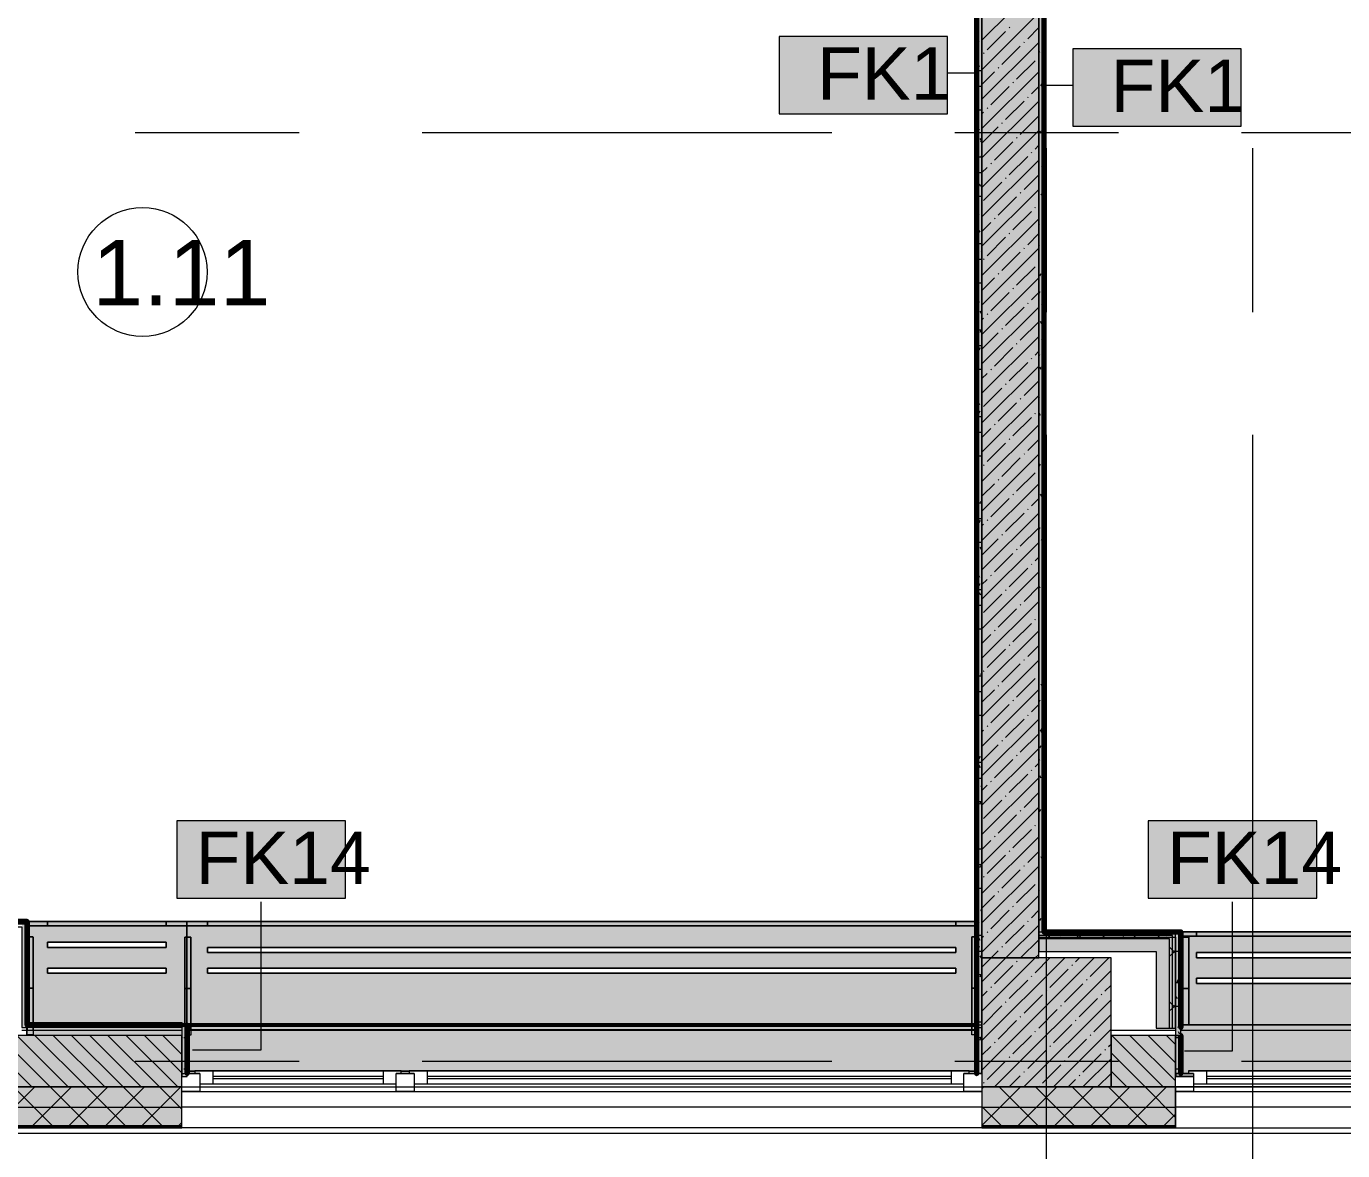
# Model space of a CAD drawing. Header units: millimetres. Extents: x -3817 to 677485, y -22715 to 103890.
# Drawn here: x 43951 to 49051, y 1564 to 5923 of the extents above; entities that cross this region are included whole.
import ezdxf

# ---------------------------------------------------------------- set-up
doc = ezdxf.new("R2010")
doc.units = ezdxf.units.MM
doc.layers.add('PDF _Геометрия', color=7, linetype='Continuous', true_color=0x1d1d1d)
doc.layers.add('PDF _Сплошная заливка', color=7, linetype='Continuous', true_color=0xffffff)
doc.layers.add('PDF _Текст', color=7, linetype='Continuous')
doc.styles.add('PDF GOST-Common', font='arial.ttf')

msp = doc.modelspace()

# ---------------------------------------------------------------- hatches: boundary and pattern name
at = {"layer": 'PDF _Сплошная заливка', "transparency": 33554559}
for points in [[(47633.3, 2041.3), (47653.3, 2041.3), (47653.3, 9571.4), (47633.3, 9571.4), (47633.3, 2052.4)], [(47873.3, 2391.3), (47893.3, 2391.3), (47893.3, 9311.3), (47873.3, 9311.3), (47873.3, 2398.9)], [(43933.3, 2041.3), (43953.3, 2041.3), (43953.3, 2451.4), (43933.3, 2451.4), (43933.3, 2146.7)], [(48403.3, 2398.9), (48403.3, 2411.3), (47873.3, 2411.3), (47873.3, 2398.9), (48390.8, 2398.9)], [(47873.3, 2386.3), (48390.8, 2386.3), (48390.8, 2398.9), (47873.3, 2398.9), (47873.3, 2391.3)], [(48390.8, 2038.8), (48403.3, 2038.8), (48403.3, 2398.9), (48390.8, 2398.9), (48390.8, 2146.7)], [(48378.3, 2038.8), (48390.8, 2038.8), (48390.8, 2386.3), (48378.3, 2386.3), (48378.3, 2146.7)], [(48403.3, 2011.3), (48423.3, 2011.3), (48423.3, 2391.3), (48403.3, 2391.3), (48403.3, 2146.7)], [(47653.3, 1811.3), (48153.3, 1811.3), (48153.3, 2311.3), (47653.3, 2311.3), (47653.3, 2146.7)]]:
    msp.add_hatch(color=256, dxfattribs=at).paths.add_polyline_path(points)
at = {"layer": 'PDF _Сплошная заливка', "true_color": 0xeae6de, "transparency": 33554559}
h = msp.add_hatch(color=254, dxfattribs=at)
h.paths.add_polyline_path([(43954.3, 2052.4), (44572.3, 2052.4), (44572.3, 2452.3), (43954.3, 2451.4), (43954.3, 2058)], flags=0)
h.paths.add_polyline_path([(44032, 2252.3), (44032, 2272.3), (44492.3, 2272.3), (44492.3, 2252.3), (44455.9, 2252.3)], flags=0)
h.paths.add_polyline_path([(44455.9, 2352.3), (44032, 2352.3), (44032, 2372.3), (44492.3, 2372.3), (44492.3, 2352.3)], flags=0)
h = msp.add_hatch(color=254, dxfattribs=at)
h.paths.add_polyline_path([(44574.3, 2032.4), (47632.3, 2032.4), (47632.3, 2452.3), (44572.3, 2452.3), (44574.3, 2037.8)], flags=0)
h.paths.add_polyline_path([(44652.3, 2252.3), (44652.3, 2272.3), (47552.3, 2272.3), (47552.3, 2252.3), (47424.6, 2252.3)], flags=0)
h.paths.add_polyline_path([(44652.3, 2332.3), (44652.3, 2352.3), (47552.3, 2352.3), (47552.3, 2332.3), (47424.6, 2332.3)], flags=0)
h = msp.add_hatch(color=254, dxfattribs=at)
h.paths.add_polyline_path([(48424.3, 2052.4), (49284.3, 2052.4), (49284.3, 2412.3), (48424.3, 2411.3), (48424.3, 2092.8)], flags=0)
h.paths.add_polyline_path([(48484, 2212.3), (48484, 2232.3), (49204.5, 2232.3), (49204.5, 2212.3), (48909, 2212.3)], flags=0)
h.paths.add_polyline_path([(48484, 2312.3), (48484, 2332.3), (49204.5, 2332.3), (49204.5, 2312.3), (48909, 2312.3)], flags=0)
at = {"layer": 'PDF _Сплошная заливка', "true_color": 0xe7e7e7, "transparency": 33554559}
for points in [[(48378.3, 2336.4), (48378.3, 2386.3), (47873.3, 2386.3), (47873.3, 2336.4), (48328.3, 2336.4)], [(48328.3, 2038.8), (48378.3, 2038.8), (48378.3, 2336.4), (48328.3, 2336.4), (48328.3, 2146.7)]]:
    msp.add_hatch(color=254, dxfattribs=at).paths.add_polyline_path(points)
at = {"layer": 'PDF _Сплошная заливка', "true_color": 0xeae6de, "transparency": 33554559}
for points in [[(43952.3, 2011.3), (44553.3, 2011.3), (44553.3, 2051.3), (43953.3, 2051.3), (43952.3, 2041.3)], [(48424.3, 1852.3), (48473.3, 1852.3), (48473.3, 1863.3), (48453.3, 1863.3), (48453.3, 1873.4), (49253.3, 1873.4), (49253.3, 1863.3), (49233.3, 1863.3), (49233.3, 1852.3), (49284.3, 1852.3), (49282.3, 2052.4), (48424.3, 2052.4), (48423.3, 1863.3), (48404.3, 1863.3), (48404.3, 1852.3), (48423.3, 1852.3)], [(44574.3, 1872.3), (47632.3, 1873.4), (47632.3, 2032.4), (44574.3, 2032.4), (44574.3, 1873.4)]]:
    msp.add_hatch(color=254, dxfattribs=at).paths.add_polyline_path(points)
at = {"layer": 'PDF _Сплошная заливка', "transparency": 33554559}
h = msp.add_hatch(color=256, dxfattribs=at)
h.paths.add_polyline_path([(42980.8, 1811.3), (43033.3, 1811.3), (43033.3, 2011.3), (42980.8, 2011.3)], flags=0)
h.paths.add_polyline_path([(40183.3, 1811.3), (40880.8, 1811.3), (40880.8, 2011.3), (40183.3, 2011.3)], flags=0)
h.paths.add_polyline_path([(44455.9, 1811.3), (44553.3, 1811.3), (44553.3, 2011.3), (43773.3, 2011.3), (43773.3, 1811.3)], flags=0)
h = msp.add_hatch(color=256, dxfattribs=at)
h.paths.add_polyline_path([(65653.3, 1811.3), (65653.3, 2011.3), (65403.3, 2011.3), (65403.3, 1811.3)], flags=0)
h.paths.add_polyline_path([(53553.3, 1811.3), (53553.3, 2011.3), (52653.3, 2011.3), (52653.3, 1811.3), (53362, 1811.3)], flags=0)
h.paths.add_polyline_path([(57153.3, 1811.3), (57403.3, 1811.3), (57403.3, 2011.3), (57153.3, 2011.3), (57153.3, 1878)], flags=0)
h.paths.add_polyline_path([(64494.8, 1811.3), (64503.3, 1811.3), (64503.3, 2011.3), (63953.3, 2011.3), (63953.3, 1811.3)], flags=0)
h.paths.add_polyline_path([(59503.3, 1811.3), (60253.3, 1811.3), (60253.3, 2011.3), (59503.3, 2011.3)], flags=0)
h.paths.add_polyline_path([(61653.3, 1811.3), (61853.3, 1811.3), (61853.3, 2011.3), (61653.3, 2011.3), (61653.3, 1868.5)], flags=0)
h.paths.add_polyline_path([(50014.8, 1811.3), (50014.8, 2011.3), (49303.3, 2011.3), (49303.3, 1811.3)], flags=0)
h.paths.add_polyline_path([(52153.3, 1811.3), (52153.3, 2011.3), (52139.8, 2011.3), (52139.8, 1811.3)], flags=0)
h.paths.add_polyline_path([(48403.3, 1811.3), (48403.3, 2011.3), (48153.3, 2011.3), (48153.3, 1811.3), (48166.8, 1811.3)], flags=0)
h = msp.add_hatch(color=256, dxfattribs=at)
h.paths.add_polyline_path([(74223.3, 1661.3), (75943.3, 1661.3), (75943.3, 1811.3), (74223.3, 1811.3)], flags=0)
h.paths.add_polyline_path([(71803.3, 1661.3), (72523.3, 1661.3), (72523.3, 1811.3), (71803.3, 1811.3)], flags=0)
h.paths.add_polyline_path([(70903.3, 1661.3), (70903.3, 1811.3), (67303.3, 1811.3), (67303.3, 1661.3), (69690.1, 1661.3)], flags=0)
h.paths.add_polyline_path([(61853.3, 1661.3), (61853.3, 1811.3), (61153.3, 1811.3), (61153.3, 1661.3), (61526.1, 1661.3)], flags=0)
h.paths.add_polyline_path([(57403.3, 1661.3), (57403.3, 1811.3), (56653.3, 1811.3), (56653.3, 1661.3), (57153.3, 1661.3)], flags=0)
h.paths.add_polyline_path([(63953.3, 1661.3), (64503.3, 1661.3), (64503.3, 1811.3), (63953.3, 1811.3)], flags=0)
h.paths.add_polyline_path([(60041.7, 1661.3), (60253.3, 1661.3), (60253.3, 1811.3), (59503.3, 1811.3), (59503.3, 1661.3)], flags=0)
h.paths.add_polyline_path([(65653.3, 1661.3), (66403.3, 1661.3), (66403.3, 1811.3), (65403.3, 1811.3), (65403.3, 1661.3)], flags=0)
h.paths.add_polyline_path([(48153.3, 1661.3), (48403.3, 1661.3), (48403.3, 1811.3), (47653.3, 1811.3), (47653.3, 1661.3)], flags=0)
h.paths.add_polyline_path([(49303.3, 1661.3), (50014.8, 1661.3), (50014.8, 1811.3), (49303.3, 1811.3)], flags=0)
h.paths.add_polyline_path([(52619.9, 1661.3), (53553.3, 1661.3), (53553.3, 1811.3), (52114.8, 1811.3), (52114.8, 1661.3)], flags=0)
h.paths.add_polyline_path([(44455.9, 1661.3), (44553.3, 1661.3), (44553.3, 1811.3), (42980.8, 1811.3), (42980.8, 1661.3), (43773.3, 1661.3)], flags=0)
h.paths.add_polyline_path([(40183.3, 1661.3), (40880.8, 1661.3), (40880.8, 1811.3), (40183.3, 1811.3)], flags=0)
h.paths.add_polyline_path([(39283.3, 1661.3), (39283.3, 1811.3), (38985.9, 1811.3), (38985.9, 1661.3)], flags=0)

# ---------------------------------------------------------------- linework, layer by layer
at = {"layer": 'PDF _Геометрия', "color": 9, "lineweight": 9, "true_color": 0xc0c0c0}
for points in [[(47633.3, 2052.4), (47633.3, 2041.3), (47653.3, 2041.3), (47653.3, 9571.4), (47653.3, 9591.3), (46353.3, 9591.3), (46353.3, 9571.4), (46353.3, 9591.3), (45153.3, 9591.3), (45153.3, 9571.4), (45153.3, 9591.3), (44453.3, 9591.3), (44433.3, 9591.3), (44433.3, 8981.3), (44433.3, 9061.4), (44433.3, 9591.3), (47653.3, 9591.3), (47653.3, 9811.3), (43773.3, 9811.3)], [(47873.3, 9311.3), (47873.3, 2411.3), (47873.3, 2391.3), (47893.3, 2391.3), (48403.3, 2391.3), (48403.3, 2011.3), (48423.3, 2011.3), (48423.3, 2391.3), (48423.3, 2411.3), (47894.3, 2411.3)], [(42960.8, 2051.3), (42960.8, 2031.3), (42980.8, 2031.3), (42980.8, 2051.3), (42980.8, 2431.4), (43933.3, 2431.4), (43933.3, 2041.3), (43953.3, 2041.3), (43953.3, 2451.4), (43933.3, 2451.4), (42960.8, 2451.4), (42960.8, 2431.4), (42960.8, 2051.3)], [(47873.3, 2391.3), (47873.3, 2336.4), (48328.3, 2336.4), (48328.3, 2038.8), (48403.3, 2038.8), (48403.3, 2336.4), (48403.3, 2398.9), (48403.3, 2411.3), (47873.3, 2411.3)], [(39283.3, 2011.3), (39283.3, 1811.3), (39283.3, 1653.3), (40183.3, 1653.3), (40183.3, 1811.3), (40183.3, 1653.3), (40880.8, 1653.3), (40880.8, 1811.3), (42980.8, 1811.3), (42980.8, 1653.3), (44553.3, 1653.3), (44553.3, 1811.3), (47653.3, 1811.3)], [(44553.3, 1811.3), (44553.3, 2011.3), (43773.3, 2011.3)], [(43933.3, 2031.3), (43952.3, 2031.3)], [(47653.3, 2011.3), (47653.3, 1811.3), (47653.3, 1653.3), (44553.3, 1653.3), (44553.3, 1811.3), (47653.3, 1811.3), (47653.3, 1653.3), (48403.3, 1653.3), (48403.3, 1811.3), (49303.3, 1811.3), (49303.3, 1653.3), (50014.8, 1653.3), (50014.8, 1811.3), (50014.8, 1661.3)], [(49303.3, 1811.3), (48403.3, 1811.3), (48403.3, 2011.3), (48153.3, 2011.3), (48153.3, 1811.3), (47683.3, 1811.3)], [(48153.3, 2031.3), (48403.3, 2031.3)], [(48403.3, 1811.3), (48403.3, 1653.3), (49303.3, 1653.3), (49303.3, 1811.3), (49303.3, 2011.3), (50014.8, 2011.3), (50014.8, 1811.3)], [(66403.3, 1863.3), (66403.3, 1811.3), (66403.3, 1653.3), (67303.3, 1653.3), (67303.3, 1811.3), (67303.3, 1653.3), (70903.3, 1653.3), (70903.3, 1811.3), (70903.3, 1653.3), (71803.3, 1653.3), (71803.3, 1811.3), (71803.3, 1653.3), (72523.3, 1653.3), (72523.3, 1811.3), (72523.3, 1631.4), (38518.4, 1631.4)]]:
    msp.add_lwpolyline(points, dxfattribs=at)
at = {"layer": 'PDF _Геометрия', "color": 231, "lineweight": 70, "true_color": 0xff80c0}
for points in [[(47894.3, 2411.3), (47894.3, 2412.4), (48424.3, 2412.4), (48424.3, 2411.3), (48424.3, 2041.3), (48423.3, 2041.3), (48423.3, 2411.3), (47894.3, 2411.3), (47894.3, 9290.3), (48173.3, 9290.3), (48174.3, 9290.3), (48174.3, 9590.3)], [(47632.3, 9570.4), (47632.3, 2052.4), (47633.3, 2052.4)]]:
    msp.add_lwpolyline(points, dxfattribs=at)
at = {"layer": 'PDF _Геометрия', "color": 231, "lineweight": 9, "true_color": 0xff80c0}
for points in [[(47633.3, 2052.4), (47633.3, 9558.3), (47633.3, 9571.4), (47632.3, 9571.4)], [(47893.3, 9291.4), (47893.3, 9290.3), (47893.3, 2411.3), (47894.3, 2411.3)]]:
    msp.add_lwpolyline(points, dxfattribs=at)
at = {"layer": 'PDF _Геометрия', "color": 7, "lineweight": 9}
for points in [[(47633.3, 9571.4), (47633.3, 9558.3), (47633.3, 2052.4)], [(47893.3, 2411.3), (47893.3, 9290.3)], [(47632.8, 5741.4), (47520.3, 5741.4)], [(47893.8, 5693.9), (48004.7, 5693.9)], [(44594, 1955), (44860.1, 1955), (44860.1, 2529.1)], [(48437.8, 1951.2), (48624.1, 1951.2), (48624.1, 2529.1)], [(48390.8, 2038.8), (48390.8, 2336.4), (48390.8, 2386.3), (48390.8, 2398.9), (47873.3, 2398.9), (47873.3, 2411.3), (47873.3, 2398.9), (47873.3, 2391.3), (47873.3, 2398.9)], [(47873.3, 2386.3), (48378.3, 2386.3), (48378.3, 2336.4), (48378.3, 2038.8)], [(42980.8, 1732.3), (44553.3, 1732.3)], [(47653.3, 1732.3), (48403.3, 1732.3)], [(42980.8, 1661.3), (44553.3, 1661.3)], [(42980.8, 1658.4), (44553.3, 1658.4)], [(47653.3, 1661.3), (48403.3, 1661.3)], [(47653.3, 1658.4), (48403.3, 1658.4)]]:
    msp.add_lwpolyline(points, dxfattribs=at)
at = {"layer": 'PDF _Геометрия', "color": 9, "lineweight": 9, "true_color": 0xc0c0c0}
for points in [[(47653.3, 9311.3), (47653.3, 2311.3), (47873.3, 2311.3), (47873.3, 9311.3)], [(44553.3, 2051.3), (44553.3, 1851.3), (44573.3, 1851.3), (44573.3, 2051.3)], [(47633.3, 2051.3), (47633.3, 1863.3), (47653.3, 1863.3), (47653.3, 2051.3)], [(48403.3, 2011.3), (48403.3, 1863.3), (48423.3, 1863.3), (48423.3, 2011.3)]]:
    msp.add_lwpolyline(points, close=True, dxfattribs=at)
at = {"layer": 'PDF _Геометрия', "lineweight": 9}
for points in [[(47653.3, 5868.6), (47873.3, 6088.6)], [(47653.3, 5754.5), (47873.3, 5974.5)], [(47759, 5917.3), (47761.4, 5919.7)], [(47830.3, 5874.6), (47873.3, 5917.5)], [(47673.5, 5831.8), (47744.8, 5903.1)], [(47653.3, 5640.5), (47873.3, 5860.5)], [(47659.2, 5817.5), (47661.6, 5819.9)], [(47730.5, 5774.8), (47801.8, 5846)], [(47816.1, 5860.3), (47818.4, 5862.7)], [(47787.5, 5717.7), (47858.8, 5789)], [(47873.1, 5803.3), (47873.3, 5803.5)], [(47653.3, 5526.4), (47873.3, 5746.4)], [(47653.3, 5697.5), (47702, 5746.3)], [(47716.3, 5760.5), (47718.6, 5762.9)], [(47687.8, 5618), (47759, 5689.2)], [(47773.3, 5703.5), (47775.7, 5705.9)], [(47844.6, 5660.7), (47873.3, 5689.4)], [(47653.3, 5412.4), (47873.3, 5632.4)], [(47744.8, 5560.9), (47816.1, 5632.2)], [(47830.3, 5646.5), (47832.7, 5648.8)], [(47653.3, 5583.5), (47659.2, 5589.4)], [(47673.5, 5603.7), (47675.9, 5606.1)], [(47801.8, 5503.9), (47873.1, 5575.2)], [(47653.3, 5469.4), (47716.3, 5532.4)], [(47653.3, 5298.3), (47873.3, 5518.3)], [(47730.5, 5546.7), (47732.9, 5549)], [(47702, 5404.1), (47773.3, 5475.4)], [(47787.5, 5489.6), (47789.9, 5492)], [(47858.8, 5446.9), (47873.3, 5461.3)], [(47759, 5347.1), (47830.3, 5418.4)], [(47844.6, 5432.6), (47846.9, 5435)], [(47653.3, 5184.3), (47873.3, 5404.3)], [(47653.3, 5355.4), (47673.5, 5375.6)], [(47687.8, 5389.9), (47690.1, 5392.2)], [(47659.2, 5247.3), (47730.5, 5318.6)], [(47744.8, 5332.8), (47747.1, 5335.2)], [(47816.1, 5290.1), (47873.3, 5347.3)], [(47653.3, 5070.2), (47873.3, 5290.2)], [(47716.3, 5190.3), (47787.5, 5261.5)], [(47801.8, 5275.8), (47804.2, 5278.2)], [(47773.3, 5133.2), (47844.6, 5204.5)], [(47858.8, 5218.8), (47861.2, 5221.1)], [(47873.1, 5233), (47873.3, 5233.2)], [(47653.3, 4956.2), (47873.3, 5176.2)], [(47653.3, 5127.3), (47687.8, 5161.8)], [(47702, 5176), (47704.4, 5178.4)], [(47673.5, 5033.4), (47744.8, 5104.7)], [(47759, 5119), (47761.4, 5121.4)], [(47830.3, 5076.2), (47873.3, 5119.2)], [(47653.3, 4842.1), (47873.3, 5062.1)], [(47816.1, 5062), (47818.4, 5064.3)], [(47659.2, 5019.2), (47661.6, 5021.6)], [(47730.5, 4976.4), (47801.8, 5047.7)], [(47873.1, 5004.9), (47873.3, 5005.1)], [(47653.3, 4728.1), (47873.3, 4948.1)], [(47653.3, 4899.2), (47702, 4947.9)], [(47716.3, 4962.2), (47718.6, 4964.5)], [(47787.5, 4919.4), (47858.8, 4990.7)], [(47773.3, 4905.1), (47775.7, 4907.5)], [(47687.8, 4819.6), (47759, 4890.9)], [(47830.3, 4848.1), (47832.7, 4850.5)], [(47844.6, 4862.4), (47873.3, 4891.1)], [(47653.3, 4614), (47873.3, 4834)], [(47673.5, 4805.3), (47675.9, 4807.7)], [(47744.8, 4762.6), (47816.1, 4833.9)], [(47653.3, 4785.1), (47659.2, 4791.1)], [(47730.5, 4748.3), (47732.9, 4750.7)], [(47801.8, 4705.6), (47873.1, 4776.8)], [(47653.3, 4671.1), (47716.3, 4734.1)], [(47653.3, 4500), (47873.3, 4720)], [(47787.5, 4691.3), (47789.9, 4693.7)], [(47702, 4605.8), (47773.3, 4677)], [(47858.8, 4648.5), (47873.3, 4663)], [(47653.3, 4385.9), (47873.3, 4605.9)], [(47687.8, 4591.5), (47690.1, 4593.9)], [(47759, 4548.7), (47830.3, 4620)], [(47844.6, 4634.3), (47846.9, 4636.6)], [(47653.3, 4557), (47673.5, 4577.3)], [(47816.1, 4491.7), (47873.3, 4548.9)], [(47653.3, 4271.9), (47873.3, 4491.9)], [(47659.2, 4448.9), (47730.5, 4520.2)], [(47744.8, 4534.5), (47747.1, 4536.9)], [(47716.3, 4391.9), (47787.5, 4463.2)], [(47801.8, 4477.5), (47804.2, 4479.8)], [(47773.3, 4334.9), (47844.6, 4406.2)], [(47858.8, 4420.4), (47861.2, 4422.8)], [(47873.1, 4434.7), (47873.3, 4434.9)], [(47653.3, 4157.8), (47873.3, 4377.8)], [(47653.3, 4328.9), (47687.8, 4363.4)], [(47702, 4377.7), (47704.4, 4380)], [(47673.5, 4235.1), (47744.8, 4306.4)], [(47759, 4320.6), (47761.4, 4323)], [(47830.3, 4277.9), (47873.3, 4320.8)], [(47653.3, 4043.8), (47873.3, 4263.8)], [(47730.5, 4178.1), (47801.8, 4249.4)], [(47816.1, 4263.6), (47818.4, 4266)], [(47659.2, 4220.8), (47661.6, 4223.2)], [(47787.5, 4121.1), (47858.8, 4192.3)], [(47873.1, 4206.6), (47873.3, 4206.8)], [(47653.3, 3929.7), (47873.3, 4149.7)], [(47653.3, 4100.8), (47702, 4149.6)], [(47716.3, 4163.8), (47718.6, 4166.2)], [(47687.8, 4021.3), (47759, 4092.5)], [(47773.3, 4106.8), (47775.7, 4109.2)], [(47844.6, 4064), (47873.3, 4092.7)], [(47653.3, 3815.7), (47873.3, 4035.7)], [(47744.8, 3964.2), (47816.1, 4035.5)], [(47830.3, 4049.8), (47832.7, 4052.1)], [(47653.3, 3986.8), (47659.2, 3992.7)], [(47673.5, 4007), (47675.9, 4009.4)], [(47801.8, 3907.2), (47873.1, 3978.5)], [(47653.3, 3872.7), (47716.3, 3935.7)], [(47730.5, 3950), (47732.9, 3952.4)], [(47653.3, 3701.6), (47873.3, 3921.6)], [(47702, 3807.4), (47773.3, 3878.7)], [(47787.5, 3893), (47789.9, 3895.3)], [(47844.6, 3835.9), (47846.9, 3838.3)], [(47858.8, 3850.2), (47873.3, 3864.6)], [(47653.3, 3587.6), (47873.3, 3807.6)], [(47653.3, 3758.7), (47673.5, 3778.9)], [(47687.8, 3793.2), (47690.1, 3795.5)], [(47759, 3750.4), (47830.3, 3821.7)], [(47744.8, 3736.1), (47747.1, 3738.5)], [(47816.1, 3693.4), (47873.3, 3750.6)], [(47653.3, 3473.6), (47873.3, 3693.6)], [(47659.2, 3650.6), (47730.5, 3721.9)], [(47801.8, 3679.1), (47804.2, 3681.5)], [(47716.3, 3593.6), (47787.5, 3664.9)], [(47858.8, 3622.1), (47861.2, 3624.5)], [(47873.1, 3636.3), (47873.3, 3636.5)], [(47653.3, 3359.5), (47873.3, 3579.5)], [(47702, 3579.3), (47704.4, 3581.7)], [(47773.3, 3536.6), (47844.6, 3607.8)], [(47653.3, 3530.6), (47687.8, 3565.1)], [(47759, 3522.3), (47761.4, 3524.7)], [(47830.3, 3479.5), (47873.3, 3522.5)], [(47673.5, 3436.8), (47744.8, 3508)], [(47653.3, 3245.5), (47873.3, 3465.5)], [(47659.2, 3422.5), (47661.6, 3424.9)], [(47730.5, 3379.7), (47801.8, 3451)], [(47816.1, 3465.3), (47818.4, 3467.6)], [(47716.3, 3365.5), (47718.6, 3367.8)], [(47787.5, 3322.7), (47858.8, 3394)], [(47873.1, 3408.2), (47873.3, 3408.4)], [(47653.3, 3131.4), (47873.3, 3351.4)], [(47653.3, 3302.5), (47702, 3351.2)], [(47687.8, 3222.9), (47759, 3294.2)], [(47773.3, 3308.5), (47775.7, 3310.8)], [(47844.6, 3265.7), (47873.3, 3294.4)], [(47653.3, 3017.4), (47873.3, 3237.4)], [(47744.8, 3165.9), (47816.1, 3237.2)], [(47830.3, 3251.4), (47832.7, 3253.8)], [(47653.3, 3188.4), (47659.2, 3194.4)], [(47673.5, 3208.7), (47675.9, 3211)], [(47801.8, 3108.9), (47873.1, 3180.1)], [(47653.3, 3074.4), (47716.3, 3137.4)], [(47653.3, 2903.3), (47873.3, 3123.3)], [(47730.5, 3151.6), (47732.9, 3154)], [(47702, 3009.1), (47773.3, 3080.4)], [(47787.5, 3094.6), (47789.9, 3097)], [(47858.8, 3051.8), (47873.3, 3066.3)], [(47653.3, 2789.3), (47873.3, 3009.3)], [(47759, 2952), (47830.3, 3023.3)], [(47844.6, 3037.6), (47846.9, 3040)], [(47653.3, 2960.3), (47673.5, 2980.6)], [(47687.8, 2994.8), (47690.1, 2997.2)], [(47659.2, 2852.3), (47730.5, 2923.5)], [(47744.8, 2937.8), (47747.1, 2940.2)], [(47816.1, 2895), (47873.3, 2952.2)], [(47653.3, 2675.2), (47873.3, 2895.2)], [(47716.3, 2795.2), (47787.5, 2866.5)], [(47801.8, 2880.8), (47804.2, 2883.1)], [(47773.3, 2738.2), (47844.6, 2809.5)], [(47858.8, 2823.7), (47861.2, 2826.1)], [(47873.1, 2838), (47873.3, 2838.2)], [(47653.3, 2561.2), (47873.3, 2781.2)], [(47653.3, 2732.2), (47687.8, 2766.7)], [(47702, 2781), (47704.4, 2783.3)], [(47673.5, 2638.4), (47744.8, 2709.7)], [(47759, 2724), (47761.4, 2726.3)], [(47830.3, 2681.2), (47873.3, 2724.1)], [(47653.3, 2447.1), (47873.3, 2667.1)], [(47730.5, 2581.4), (47801.8, 2652.7)], [(47816.1, 2666.9), (47818.4, 2669.3)], [(47659.2, 2624.2), (47661.6, 2626.5)], [(47873.1, 2609.9), (47873.3, 2610.1)], [(47653.3, 2333.1), (47873.3, 2553.1)], [(47653.3, 2504.1), (47702, 2552.9)], [(47716.3, 2567.1), (47718.6, 2569.5)], [(47787.5, 2524.4), (47858.8, 2595.6)], [(47773.3, 2510.1), (47775.7, 2512.5)], [(47687.8, 2424.6), (47759, 2495.9)], [(47830.3, 2453.1), (47832.7, 2455.5)], [(47844.6, 2467.3), (47873.3, 2496)], [(47653.3, 2219), (47745.6, 2311.3), (47873.3, 2439)], [(47673.5, 2410.3), (47675.9, 2412.7)], [(47744.8, 2367.5), (47816.1, 2438.8)], [(47922.2, 2386.3), (47909.7, 2398.9), (47897.2, 2411.3)], [(48023.7, 2386.3), (48036.2, 2398.9), (48048.7, 2411.3)], [(48134.4, 2386.3), (48121.9, 2398.9), (48109.4, 2411.3)], [(48235.8, 2386.3), (48248.3, 2398.9), (48260.8, 2411.3)], [(48346.5, 2386.3), (48334, 2398.9), (48321.5, 2411.3)], [(47653.3, 2390.1), (47659.2, 2396.1)], [(47730.5, 2353.3), (47732.9, 2355.7)], [(47801.8, 2310.5), (47802.6, 2311.3), (47873.1, 2381.8)], [(48403.3, 2329.6), (48390.8, 2342.1), (48378.3, 2354.6)], [(47653.3, 2276), (47688.6, 2311.3), (47716.3, 2339)], [(47653.3, 2105), (47859.7, 2311.3), (47873.3, 2325)], [(47653.3, 1990.9), (47973.7, 2311.3)], [(47653.3, 1876.9), (48087.8, 2311.3)], [(47787.5, 2296.3), (47789.9, 2298.6)], [(47858.8, 2253.5), (47916.7, 2311.3)], [(48015.6, 2296.3), (48030.7, 2311.3)], [(48072.7, 2239.2), (48143.9, 2310.5)], [(48378.3, 2316.6), (48390.8, 2329.1), (48403.3, 2341.6)], [(47701.8, 1811.3), (48153.3, 2262.8)], [(47702, 2210.7), (47773.3, 2282)], [(47915.9, 2196.5), (47987.1, 2267.8)], [(48001.4, 2282), (48003.8, 2284.4)], [(47687.8, 2196.5), (47690.1, 2198.8)], [(47759, 2153.7), (47830.3, 2225)], [(47844.6, 2239.2), (47846.9, 2241.6)], [(47972.9, 2139.4), (48044.2, 2210.7)], [(48058.4, 2225), (48060.8, 2227.4)], [(48129.7, 2182.2), (48153.3, 2205.8)], [(47653.3, 2162), (47673.5, 2182.2)], [(47815.9, 1811.3), (48153.3, 2148.8)], [(47816.1, 2096.7), (47887.3, 2168)], [(47901.6, 2182.2), (47904, 2184.6)], [(48029.9, 2082.4), (48101.2, 2153.7)], [(48115.4, 2168), (48117.8, 2170.3)], [(48403.3, 2117.5), (48390.8, 2130), (48378.3, 2142.5)], [(47659.2, 2053.9), (47730.5, 2125.2)], [(47744.8, 2139.4), (47747.1, 2141.8)], [(47873.1, 2039.7), (47944.4, 2110.9)], [(47958.6, 2125.2), (47961, 2127.6)], [(48086.9, 2025.4), (48153.3, 2091.7)], [(48378.3, 2104.5), (48390.8, 2117), (48403.3, 2129.5)], [(47716.3, 1996.9), (47787.5, 2068.2)], [(47801.8, 2082.4), (47804.2, 2084.8)], [(47930.1, 1982.6), (48001.4, 2053.9)], [(48015.6, 2068.2), (48018, 2070.5)], [(43971.8, 1811.3), (43773.3, 2009.8)], [(44192.5, 1661.3), (44042.5, 1811.3), (43842.5, 2011.3)], [(44113.2, 1811.3), (43913.2, 2011.3)], [(44333.9, 1661.3), (44183.9, 1811.3), (43983.9, 2011.3)], [(44254.6, 1811.3), (44054.6, 2011.3)], [(44475.3, 1661.3), (44325.3, 1811.3), (44125.3, 2011.3)], [(44396, 1811.3), (44196, 2011.3)], [(44553.3, 1724.8), (44466.7, 1811.3), (44266.7, 2011.3)], [(44537.4, 1811.3), (44337.4, 2011.3)], [(44553.3, 1866.2), (44408.1, 2011.3)], [(44553.3, 1936.9), (44478.9, 2011.3)], [(44553.3, 2007.7), (44549.6, 2011.3)], [(47773.3, 1939.9), (47844.6, 2011.1)], [(47858.8, 2025.4), (47861.2, 2027.8)], [(47929.9, 1811.3), (48153.3, 2034.7)], [(47987.1, 1925.6), (48058.4, 1996.9)], [(48072.7, 2011.1), (48075, 2013.5)], [(48355.8, 1811.3), (48155.8, 2011.3)], [(48403.3, 1834.6), (48226.5, 2011.3)], [(48403.3, 1905.3), (48297.2, 2011.3)], [(48403.3, 1976), (48367.9, 2011.3)], [(44051, 1661.3), (43901, 1811.3), (43773.3, 1939.1)], [(47653.3, 1933.9), (47687.8, 1968.4)], [(47702, 1982.6), (47704.4, 1985)], [(47830.3, 1882.8), (47901.6, 1954.1)], [(47915.9, 1968.4), (47918.2, 1970.7)], [(48044.2, 1868.6), (48115.4, 1939.9)], [(48129.7, 1954.1), (48132.1, 1956.5)], [(48143.9, 1968.4), (48153.3, 1977.7)], [(48403.3, 1693.2), (48285.1, 1811.3), (48153.3, 1943.2)], [(47673.5, 1840.1), (47744.8, 1911.3)], [(47759, 1925.6), (47761.4, 1928)], [(47887.3, 1825.8), (47958.6, 1897.1)], [(47972.9, 1911.3), (47975.2, 1913.7)], [(48043.9, 1811.3), (48153.3, 1920.7)], [(47758.8, 1811.3), (47801.8, 1854.3)], [(47816.1, 1868.6), (47818.4, 1871)], [(47986.9, 1811.3), (48015.6, 1840.1)], [(48029.9, 1854.3), (48032.3, 1856.7)], [(48101.2, 1811.6), (48153.3, 1863.6)], [(48214.4, 1811.3), (48153.3, 1872.5)], [(43833.9, 1661.3), (43983.9, 1811.3)], [(43975.3, 1661.3), (44125.3, 1811.3)], [(44116.7, 1661.3), (44266.7, 1811.3)], [(44258.1, 1661.3), (44408.1, 1811.3)], [(44399.6, 1661.3), (44549.6, 1811.3)], [(47653.3, 1803.8), (47660.8, 1811.3)], [(47653.3, 1662.4), (47802.3, 1811.3)], [(47659.2, 1825.8), (47661.6, 1828.2)], [(47869.4, 1661.3), (47719.4, 1811.3)], [(47793.7, 1661.3), (47943.7, 1811.3)], [(48010.8, 1661.3), (47860.8, 1811.3)], [(47873.1, 1811.6), (47875.5, 1813.9)], [(47935.1, 1661.3), (48085.1, 1811.3)], [(48152.3, 1661.3), (48002.3, 1811.3)], [(48076.5, 1661.3), (48226.5, 1811.3)], [(48293.7, 1661.3), (48143.7, 1811.3)], [(48217.9, 1661.3), (48367.9, 1811.3)], [(47728, 1661.3), (47653.3, 1736.1)], [(48359.4, 1661.3), (48403.3, 1705.2)], [(44541, 1661.3), (44553.3, 1673.6)]]:
    msp.add_lwpolyline(points, dxfattribs=at)
at = {"layer": 'PDF _Геометрия', "color": 7, "lineweight": 9}
for points in [[(47520.3, 5883.3), (46867.1, 5883.3), (46867.1, 5583.3), (47520.3, 5583.3)], [(48657.8, 5835.8), (48004.7, 5835.8), (48004.7, 5535.8), (48657.8, 5535.8)], [(45186.7, 2842.9), (44533.6, 2842.9), (44533.6, 2542.9), (45186.7, 2542.9)], [(48950.6, 2842.9), (48297.5, 2842.9), (48297.5, 2542.9), (48950.6, 2542.9)], [(48153.3, 2311.3), (47653.3, 2311.3), (47653.3, 1811.3), (48153.3, 1811.3)], [(44553.3, 1811.3), (42980.8, 1811.3)], [(47683.3, 1811.3), (47653.3, 1811.3)], [(48403.3, 1811.3), (48153.3, 1811.3)]]:
    msp.add_lwpolyline(points, close=True, dxfattribs=at)
at = {"layer": 'PDF _Геометрия', "color": 253, "lineweight": 9, "true_color": 0x9b9b9b}
for points in [[(47636, 5878.8), (47633.3, 5874.1)], [(47642.6, 5861.3), (47637.6, 5870.1)], [(47893.3, 5897.7), (47891.9, 5895.4)], [(47877.2, 5820.8), (47873.3, 5827.6)], [(47643, 5769.1), (47638, 5760.4)], [(47883.5, 5812.8), (47893.3, 5812.8)], [(47639.7, 5751.8), (47649.7, 5751.8)], [(47873.5, 5741.6), (47873.3, 5741.1)], [(47883.5, 5751.8), (47893.3, 5751.8)], [(47893.3, 5732), (47891.5, 5735.1)], [(47639.7, 5690.9), (47649.7, 5690.9)], [(47884.7, 5700), (47879.7, 5691.3)], [(47883.5, 5660.4), (47893.3, 5660.4)], [(47639.7, 5599.4), (47649.7, 5599.4)], [(47891.8, 5590.3), (47886.7, 5581.6)], [(47641.9, 5523.4), (47636.9, 5514.6)], [(47882.3, 5507), (47877.3, 5515.7)], [(47887.7, 5522.3), (47882.6, 5513.6)], [(47651.8, 5479.5), (47646.8, 5488.3)], [(47653.1, 5481.7), (47648.1, 5473)], [(47883.5, 5477.5), (47893.3, 5477.5)], [(47639.7, 5416.5), (47649.7, 5416.5)], [(47653.3, 5416.1), (47650.9, 5420.2)], [(47883.5, 5416.5), (47893.3, 5416.5)], [(47639.7, 5355.6), (47649.7, 5355.6)], [(47890.5, 5371), (47885.5, 5379.7)], [(47648.9, 5301.8), (47643.8, 5310.6)], [(47883.5, 5325.1), (47893.3, 5325.1)], [(47637.7, 5260.2), (47633.3, 5267.9)], [(47639.7, 5264.2), (47649.7, 5264.2)], [(47653.3, 5299.1), (47651.1, 5295.3)], [(47886.6, 5276.5), (47881.6, 5267.8)], [(47893.3, 5227.1), (47892.7, 5226.2)], [(47641.8, 5192.2), (47636.8, 5200.9)], [(47876.4, 5151.6), (47873.3, 5157)], [(47645.9, 5124.1), (47640.8, 5132.9)], [(47883.5, 5142.2), (47893.3, 5142.2)], [(47634.7, 5082.5), (47633.3, 5085)], [(47639.7, 5081.3), (47649.7, 5081.3)], [(47653.3, 5055.3), (47650, 5049.6)], [(47874.3, 5072.4), (47873.3, 5070.6)], [(47883.5, 5081.3), (47893.3, 5081.3)], [(47639.7, 5020.3), (47649.7, 5020.3)], [(47881.4, 4962.8), (47876.4, 4954.1)], [(47883.5, 4989.8), (47893.3, 4989.8)], [(47639.7, 4928.9), (47649.7, 4928.9)], [(47642.7, 4854.2), (47637.7, 4845.5)], [(47877.3, 4894.7), (47873.3, 4887.7)], [(47888.5, 4853.1), (47883.4, 4844.4)], [(47651, 4810.4), (47646, 4819.1)], [(47883.5, 4806.9), (47893.3, 4806.9)], [(47893.3, 4817.6), (47891.8, 4820.2)], [(47639.7, 4746), (47649.7, 4746)], [(47649.8, 4744.5), (47644.8, 4735.8)], [(47885.6, 4769.8), (47880.6, 4778.5)], [(47883.5, 4746), (47893.3, 4746)], [(47889.7, 4701.8), (47884.7, 4710.5)], [(47639.7, 4685), (47649.7, 4685)], [(47645.7, 4676.5), (47640.7, 4667.8)], [(47876.2, 4649), (47873.3, 4643.9)], [(47883.5, 4654.6), (47893.3, 4654.6)], [(47893.3, 4634.7), (47888.8, 4642.5)], [(47636.9, 4591), (47633.3, 4597.3)], [(47639.7, 4593.6), (47649.7, 4593.6)], [(47653.3, 4628.6), (47651.9, 4626.1)], [(47882.6, 4592.1), (47877.6, 4600.8)], [(47887.4, 4607.4), (47882.4, 4598.6)], [(47645.1, 4455), (47640, 4463.7)], [(47875.6, 4482.5), (47873.3, 4486.4)], [(47883.5, 4471.7), (47893.3, 4471.7)], [(47644.6, 4430.8), (47639.6, 4422)], [(47639.7, 4410.7), (47649.7, 4410.7)], [(47879.6, 4414.4), (47874.6, 4423.1)], [(47883.5, 4410.7), (47893.3, 4410.7)], [(47639.7, 4349.8), (47649.7, 4349.8)], [(47653.3, 4384.7), (47650.8, 4380.4)], [(47883.5, 4319.3), (47893.3, 4319.3)], [(47639.7, 4258.3), (47649.7, 4258.3)], [(47878.1, 4225.6), (47873.3, 4217.1)], [(47883.5, 4136.4), (47893.3, 4136.4)], [(47639.5, 4117), (47634.4, 4108.3)], [(47653.3, 4075), (47649.3, 4081.9)], [(47884.8, 4100.7), (47879.8, 4109.4)], [(47635.4, 4048.9), (47633.3, 4045.3)], [(47639.7, 4075.4), (47649.7, 4075.4)], [(47883.5, 4075.4), (47893.3, 4075.4)], [(47639.7, 4014.5), (47649.7, 4014.5)], [(47646.5, 4007.3), (47641.5, 3998.6)], [(47877, 3979.8), (47873.3, 3973.3)], [(47883.5, 3984), (47893.3, 3984)], [(47888.2, 3938.2), (47883.2, 3929.5)], [(47893, 3964.6), (47888, 3973.3)], [(47639.7, 3923), (47649.7, 3923)], [(47651.3, 3895.5), (47646.3, 3904.2)], [(47640.2, 3853.8), (47635.2, 3862.5)], [(47634.3, 3803.2), (47633.3, 3801.5)], [(47644.3, 3785.8), (47639.2, 3794.5)], [(47883.5, 3801.1), (47893.3, 3801.1)], [(47893.3, 3825.1), (47890.2, 3819.8)], [(47639.7, 3740.1), (47649.7, 3740.1)], [(47645.4, 3761.6), (47640.4, 3752.9)], [(47648.3, 3717.8), (47643.3, 3726.5)], [(47878.8, 3745.3), (47873.8, 3754)], [(47883.5, 3740.1), (47893.3, 3740.1)], [(47891.2, 3760.5), (47886.1, 3751.8)], [(47637.2, 3676.1), (47633.3, 3682.9)], [(47639.7, 3679.2), (47649.7, 3679.2)], [(47653.3, 3714.2), (47651.6, 3711.2)], [(47883.5, 3648.7), (47893.3, 3648.7)], [(47639.7, 3587.7), (47649.7, 3587.7)], [(47634.2, 3498.4), (47633.3, 3500.1)], [(47890.1, 3514.7), (47885, 3506)], [(47883.5, 3465.8), (47893.3, 3465.8)], [(47636.2, 3379.8), (47633.3, 3374.7)], [(47639.7, 3404.9), (47649.7, 3404.9)], [(47653.3, 3404.5), (47648.5, 3412.7)], [(47888.1, 3363.5), (47883.1, 3372.2)], [(47883.5, 3404.9), (47893.3, 3404.9)], [(47639.7, 3343.9), (47649.7, 3343.9)], [(47877.8, 3310.6), (47873.3, 3302.7)], [(47883.5, 3313.4), (47893.3, 3313.4)], [(47892.2, 3295.4), (47887.2, 3304.1)], [(47639.7, 3252.5), (47649.7, 3252.5)], [(47893.3, 3232.6), (47891.2, 3236.1)], [(47639.4, 3184.7), (47634.4, 3193.4)], [(47884.9, 3201), (47879.9, 3192.3)], [(47885.1, 3185.8), (47880.1, 3194.5)], [(47635.1, 3134), (47633.3, 3130.9)], [(47874, 3144.1), (47873.3, 3145.3)], [(47880.8, 3132.9), (47875.8, 3124.2)], [(47883.5, 3130.5), (47893.3, 3130.5)], [(47639.7, 3069.6), (47649.7, 3069.6)], [(47646.2, 3092.4), (47641.2, 3083.7)], [(47878, 3076.1), (47873.3, 3084.4)], [(47883.5, 3069.6), (47893.3, 3069.6)], [(47892, 3091.3), (47886.9, 3082.6)], [(47647.5, 3048.6), (47642.5, 3057.3)], [(47882.1, 3008), (47877.1, 3016.8)], [(47639.7, 3008.6), (47649.7, 3008.6)], [(47653.3, 2982.7), (47648.3, 2974)], [(47883.5, 2978.2), (47893.3, 2978.2)], [(47639.7, 2917.2), (47649.7, 2917.2)], [(47649.2, 2914.7), (47644.2, 2906)], [(47879.7, 2887.2), (47874.7, 2878.5)], [(47633.4, 2829.3), (47633.3, 2829.5)], [(47890.9, 2845.6), (47885.8, 2836.9)], [(47883.5, 2795.3), (47893.3, 2795.3)], [(47639.7, 2734.3), (47649.7, 2734.3)], [(47883.5, 2734.3), (47893.3, 2734.3)], [(47639.7, 2673.4), (47649.7, 2673.4)], [(47648.1, 2669), (47643.1, 2660.3)], [(47653.3, 2672.9), (47651.8, 2675.5)], [(47887.3, 2694.3), (47882.3, 2703)], [(47883.5, 2642.9), (47893.3, 2642.9)], [(47639.7, 2581.9), (47649.7, 2581.9)], [(47874.5, 2573.4), (47873.3, 2571.2)], [(47893.3, 2562), (47890.4, 2566.9)], [(47635.9, 2464.9), (47633.3, 2460.3)], [(47642.7, 2447.5), (47637.6, 2456.2)], [(47653.3, 2490.1), (47648.8, 2497.8)], [(47881.6, 2463.8), (47876.6, 2455.1)], [(47883.5, 2460), (47893.3, 2460)], [(43951.6, 2399), (43953.3, 2399)], [(47639.7, 2399), (47649.7, 2399)], [(47883.5, 2399), (47893.3, 2399), (47893.6, 2399)], [(47918.9, 2395.8), (47913.8, 2404.5)], [(47956.9, 2411.3), (47955.8, 2409.3)], [(47974.9, 2399), (47985, 2399)], [(48027, 2391.3), (48023.5, 2397.4)], [(48157.8, 2399), (48167.9, 2399)], [(48164.9, 2405.8), (48159.9, 2397.1)], [(48203.3, 2411.3), (48201.5, 2408.2)], [(48249.3, 2399), (48259.3, 2399)], [(48273.7, 2411.3), (48269.5, 2404.2)], [(48300.7, 2405), (48297, 2411.3)], [(48310.2, 2399), (48320.3, 2399)], [(47643, 2355.2), (47637.9, 2346.5)], [(47646.7, 2379.4), (47641.7, 2388.1)], [(47956.6, 2391.3), (47955.5, 2393.3)], [(48123.3, 2394.6), (48121.4, 2391.3)], [(48203, 2391.3), (48201.2, 2394.4)], [(48369, 2393.6), (48367.7, 2391.3)], [(48379, 2391.3), (48378.9, 2391.4)], [(48423.3, 2375.6), (48420.6, 2380.3)], [(47639.7, 2338.1), (47649.7, 2338.1)], [(47650.8, 2311.4), (47645.8, 2320.1)], [(48403.3, 2338.1), (48411.7, 2338.1)], [(43951.6, 2277.1), (43953.3, 2277.1)], [(47638.9, 2287.2), (47633.8, 2278.5)], [(47639.7, 2269.7), (47634.6, 2278.5)], [(47639.7, 2246.6), (47649.7, 2246.6)], [(47650, 2245.5), (47645, 2236.8)], [(43953.3, 2193), (43952.7, 2194)], [(48403.3, 2216.1), (48411.7, 2216.1)], [(48413.6, 2227), (48408.6, 2218.3)], [(43951.6, 2185.7), (43953.3, 2185.7)], [(48411.4, 2152.2), (48406.4, 2160.9)], [(47636.7, 2092), (47633.3, 2098)], [(48403.3, 2124.7), (48411.7, 2124.7)], [(48420.7, 2117.3), (48415.7, 2108.6)], [(43951.6, 2063.8), (43953.3, 2063.8)], [(47633.3, 2033.6), (47637.8, 2041.4), (47637.7, 2041.3)], [(47639.7, 2063.8), (47649.7, 2063.8)], [(48416.6, 2049.3), (48411.6, 2040.6)], [(44555.9, 2002.7), (44553.3, 2007.2)], [(44561.2, 2002.8), (44571.2, 2002.8)], [(47639.7, 2002.8), (47649.7, 2002.8)], [(47648.9, 1999.8), (47643.9, 1991.1)], [(47653.3, 2002.4), (47651, 2006.3)], [(48403.3, 2002.8), (48411.7, 2002.8)], [(48419.6, 2016.1), (48414.6, 2024.9)], [(48423.3, 1999.9), (48422.7, 1999)], [(44573.3, 1976.1), (44570.2, 1970.7)], [(44573.3, 1911.6), (44570.2, 1917)], [(47639.7, 1911.3), (47649.7, 1911.3)], [(44561.2, 1880.9), (44571.2, 1880.9)], [(48403.3, 1880.9), (48411.7, 1880.9)]]:
    msp.add_lwpolyline(points, dxfattribs=at)
at = {"layer": 'PDF _Геометрия', "color": 253, "lineweight": 9, "true_color": 0xaaaaaa}
for points in [[(44372.6, 5511.3), (45007.6, 5511.3)], [(45483.8, 5511.3), (47071.3, 5511.3)], [(47547.6, 5511.3), (48182.6, 5511.3)], [(48658.8, 5511.3), (50246.3, 5511.3)], [(47903.3, 4814.8), (47903.3, 5449.8)], [(48703.3, 4814.8), (48703.3, 5449.8)], [(47903.3, 5.1), (47903.3, 2505.1), (47903.3, 4338.5)], [(48703.3, 5.1), (48703.3, 2505.1), (48703.3, 4338.5)], [(44372.6, 1911.3), (45007.6, 1911.3)], [(45483.8, 1911.3), (47071.3, 1911.3)], [(47547.6, 1911.3), (48182.6, 1911.3)], [(48658.8, 1911.3), (50246.3, 1911.3)], [(44623.3, 1863.3), (44573.3, 1863.3)], [(44673.3, 1853.4), (45333.3, 1853.4)], [(45333.3, 1843.3), (44673.3, 1843.3)], [(45453.3, 1863.3), (45383.3, 1863.3)], [(45503.3, 1853.4), (47533.3, 1853.4)], [(47533.3, 1843.3), (45503.3, 1843.3)], [(47653.3, 1863.3), (47583.3, 1863.3)], [(48523.3, 1853.4), (49183.3, 1853.4)], [(49183.3, 1843.3), (48523.3, 1843.3)], [(44553.3, 1793.4), (47653.3, 1793.4)], [(48403.3, 1793.4), (49303.3, 1793.4)]]:
    msp.add_lwpolyline(points, dxfattribs=at)
at = {"layer": 'PDF _Геометрия', "color": 231, "lineweight": 70, "true_color": 0xff80c0}
msp.add_lwpolyline([(43954.3, 2052.4), (43954.3, 2451.4), (43954.3, 2452.4), (42960.8, 2452.4), (42959.8, 2452.4), (42959.8, 2052.4), (42960.8, 2052.4), (42960.8, 2451.4), (43953.3, 2451.4), (43953.3, 2051.3), (43954.3, 2051.3), (44553.3, 2051.3), (44553.3, 2052.4)], close=True, dxfattribs=at)
at = {"layer": 'PDF _Геометрия', "color": 8, "lineweight": 9, "true_color": 0x808080}
for points in [[(44572.3, 2052.4), (43954.3, 2052.4), (44572.3, 2052.4), (44572.3, 2452.3), (43954.2, 2452.3), (44572.3, 2452.3), (47632.3, 2452.3)], [(43954.2, 2452.3), (44572.3, 2452.3), (43954.2, 2452.3)], [(44032.3, 2452.3), (44492.3, 2452.3), (44032.3, 2452.3)], [(47632.3, 1872.3), (47603.3, 1872.3), (47632.3, 1872.3), (47632.3, 2032.4), (44574.3, 2032.4), (47632.3, 2032.4), (47632.3, 2452.3), (44572.3, 2452.3), (44572.3, 2051.3)], [(44572.3, 2452.3), (47632.3, 2452.3), (44572.3, 2452.3)], [(47552.3, 2452.3), (44652.3, 2452.3), (47552.3, 2452.3)], [(50034.5, 2412.3), (49284.3, 2412.3), (48424.2, 2412.3), (49284.3, 2412.3), (49284.3, 2052.4), (48424.3, 2052.4), (49284.3, 2052.4), (49284.3, 2011.3), (49284.3, 2052.4)], [(48424.2, 2412.3), (49284.3, 2412.3), (48424.2, 2412.3)], [(48484.3, 2412.3), (49203.9, 2412.3), (48484.3, 2412.3)]]:
    msp.add_lwpolyline(points, dxfattribs=at)
at = {"layer": 'PDF _Геометрия', "color": 254, "lineweight": 9, "true_color": 0xd5d3cf}
for points in [[(44032.3, 2452.3), (44032.3, 2436.3), (44032.3, 2452.3)], [(48484.3, 2412.3), (48484.3, 2396.3), (48484.3, 2412.3)], [(43953.3, 2051.3), (43953.3, 2031.3)], [(48454.3, 2052.4), (48430.3, 2052.4)]]:
    msp.add_lwpolyline(points, dxfattribs=at)
for points in [[(44492.3, 2452.3), (44492.3, 2436.3)], [(44572.3, 2452.3), (44572.3, 2436.3)], [(44652.3, 2452.3), (44652.3, 2436.3)], [(47552.3, 2452.3), (47552.3, 2436.3)], [(43977.3, 2193.6), (43953.9, 2193.6)], [(47632.3, 2193.6), (47613.3, 2193.6)], [(44588.3, 2192.3), (44564.3, 2192.3)], [(48454.3, 2192.3), (48430.3, 2192.3)]]:
    msp.add_lwpolyline(points, close=True, dxfattribs=at)
at = {"layer": 'PDF _Геометрия', "color": 253, "lineweight": 9, "true_color": 0xaba79f}
for points in [[(44572.3, 2452.3), (44572.3, 2436.3), (44565.9, 2436.3), (44572.3, 2436.3), (44572.3, 2452.3), (44572.3, 2146.7)], [(47632.3, 2452.3), (47632.3, 2436.3)], [(43958.4, 2436.3), (43954.3, 2436.3)], [(44565.2, 2436.3), (43959.1, 2436.3)], [(44578.7, 2436.3), (44572.3, 2436.3)], [(47625.2, 2436.3), (44579.4, 2436.3)], [(43975.5, 2393.6), (43954.3, 2393.6)], [(43975.5, 2393.6), (43954.3, 2393.6)], [(43977.3, 2052.4), (43977.3, 2393.6), (43977.3, 2193.6), (43977.3, 2393.6)], [(44564.3, 2052.4), (44564.3, 2392.4), (44564.3, 2192.3), (44564.3, 2392.4)], [(44588.3, 2392.4), (44564.3, 2392.4)], [(44588.3, 2392.4), (44564.3, 2392.4)], [(47632.3, 2393.6), (47613.3, 2393.6)], [(47632.3, 2393.6), (47613.3, 2393.6)], [(48430.3, 2052.4), (48430.3, 2392.4), (48430.3, 2192.3), (48430.3, 2392.4)], [(48454.3, 2392.4), (48430.3, 2392.4)], [(48454.3, 2392.4), (48430.3, 2392.4)], [(48454.3, 2052.4), (48454.3, 2392.4), (48454.3, 2192.3), (48454.3, 2392.4)], [(49203.9, 2396.3), (48484.3, 2396.3)], [(44572.3, 2052.4), (44553.3, 2052.4)]]:
    msp.add_lwpolyline(points, close=True, dxfattribs=at)
for points in [[(47632.3, 2452.3), (47632.3, 2052.4)], [(44492.3, 2436.3), (44032.3, 2436.3), (44492.3, 2436.3)], [(44652.3, 2436.3), (47552.3, 2436.3), (44652.3, 2436.3)], [(47632.3, 2436.3), (47625.9, 2436.3), (47632.3, 2436.3)], [(44588.3, 2052.4), (44588.3, 2392.4), (44588.3, 2192.3), (44588.3, 2392.4), (44588.3, 2012.4), (44574.3, 2012.4)], [(47613.3, 2051.3), (47613.3, 2033.8), (47613.3, 2393.6), (47613.3, 2193.6), (47613.3, 2393.6), (47613.3, 2052.4)], [(49284.3, 2396.3), (48424.3, 2396.3), (49284.3, 2396.3)], [(43977.3, 2031.3), (43977.3, 2051.3), (43977.3, 2013.6), (43953.3, 2013.6), (43953.3, 2051.3)], [(47632.3, 2051.3), (47632.3, 2032.4), (44574.3, 2032.4), (47632.3, 2032.4), (47632.3, 1872.3)], [(44588.3, 2032.4), (44588.3, 2051.3)], [(50033.8, 2052.4), (49284.3, 2052.4), (48424.3, 2052.4), (49284.3, 2052.4)], [(48430.3, 2052.4), (48454.3, 2052.4)], [(47632.3, 2013.6), (47613.3, 2013.6), (47613.3, 2032.4)]]:
    msp.add_lwpolyline(points, dxfattribs=at)
at = {"layer": 'PDF _Геометрия', "color": 8, "lineweight": 9, "true_color": 0x808080}
for points in [[(44032, 2352.3), (44032, 2372.3), (44492.3, 2372.3), (44492.3, 2352.3)], [(44032, 2352.3), (44492.3, 2352.3), (44492.3, 2372.3), (44032, 2372.3)], [(44652.3, 2352.3), (47552.3, 2352.3), (47552.3, 2332.3), (44652.3, 2332.3)], [(44652.3, 2352.3), (44652.3, 2332.3), (47552.3, 2332.3), (47552.3, 2352.3)], [(48484, 2312.3), (48484, 2332.3), (49204.5, 2332.3), (49204.5, 2312.3)], [(48484, 2312.3), (49204.5, 2312.3), (49204.5, 2332.3), (48484, 2332.3)], [(44032, 2252.3), (44032, 2272.3), (44492.3, 2272.3), (44492.3, 2252.3)], [(44032, 2252.3), (44492.3, 2252.3), (44492.3, 2272.3), (44032, 2272.3)], [(44652.3, 2272.3), (47552.3, 2272.3), (47552.3, 2252.3), (44652.3, 2252.3)], [(44652.3, 2272.3), (44652.3, 2252.3), (47552.3, 2252.3), (47552.3, 2272.3)], [(48484, 2212.3), (48484, 2232.3), (49204.5, 2232.3), (49204.5, 2212.3)], [(48484, 2212.3), (49204.5, 2212.3), (49204.5, 2232.3), (48484, 2232.3)], [(43952.3, 2011.3), (43952.3, 2041.3)], [(44603.3, 1872.3), (44574.3, 1872.3)], [(45433.3, 1872.3), (45403.3, 1872.3)], [(48473.3, 1852.3), (48404.3, 1852.3), (48404.3, 1863.3), (48404.3, 1852.3)]]:
    msp.add_lwpolyline(points, close=True, dxfattribs=at)
at = {"layer": 'PDF _Геометрия', "color": 9, "lineweight": 9, "true_color": 0xc1bbaf}
for points in [[(44572.3, 2052.4), (44572.3, 2146.7)], [(43954.3, 2052.4), (44553.3, 2052.4)]]:
    msp.add_lwpolyline(points, close=True, dxfattribs=at)
at = {"layer": 'PDF _Геометрия', "color": 231, "lineweight": 53, "true_color": 0xeaa7bf}
for points in [[(44553.3, 2052.4), (47632.3, 2052.4)], [(47632.3, 2051.3), (44553.3, 2051.3)]]:
    msp.add_lwpolyline(points, dxfattribs=at)
at = {"layer": 'PDF _Геометрия', "color": 7, "lineweight": 70, "true_color": 0xffd2ff}
for points in [[(44573.3, 2051.3), (44573.3, 1863.3), (44574.3, 1863.3), (44574.3, 2051.3)], [(47632.3, 2051.3), (47632.3, 1863.3), (47633.3, 1863.3), (47633.3, 2051.3)], [(48423.3, 2011.3), (48423.3, 1863.3), (48424.3, 1863.3), (48424.3, 2011.3)]]:
    msp.add_lwpolyline(points, close=True, dxfattribs=at)
at = {"layer": 'PDF _Геометрия', "color": 9, "lineweight": 9, "true_color": 0xcbc7bf}
for points in [[(43952.3, 2031.3), (44553.3, 2031.3)], [(44574.3, 2031.3), (47632.3, 2031.3)], [(48423.3, 2031.3), (49284.3, 2031.3)]]:
    msp.add_lwpolyline(points, dxfattribs=at)
at = {"layer": 'PDF _Геометрия', "color": 253, "lineweight": 13, "true_color": 0xaaaaaa}
for points in [[(44553.3, 1793.4), (44553.3, 1863.3), (44623.3, 1863.3), (44623.3, 1793.4)], [(45403.3, 1873.4), (44603.3, 1873.4), (44603.3, 1863.3), (44623.3, 1863.3), (44623.3, 1823.3), (45383.3, 1823.3), (45383.3, 1863.3), (45403.3, 1863.3)], [(45383.3, 1793.4), (45383.3, 1863.3), (45453.3, 1863.3), (45453.3, 1793.4)], [(47603.3, 1873.4), (45433.3, 1873.4), (45433.3, 1863.3), (45453.3, 1863.3), (45453.3, 1823.3), (47583.3, 1823.3), (47583.3, 1863.3), (47603.3, 1863.3)], [(47583.3, 1793.4), (47583.3, 1863.3), (47653.3, 1863.3), (47653.3, 1793.4)], [(48403.3, 1793.4), (48403.3, 1863.3), (48473.3, 1863.3), (48473.3, 1793.4)], [(49253.3, 1873.4), (48453.3, 1873.4), (48453.3, 1863.3), (48473.3, 1863.3), (48473.3, 1823.3), (49233.3, 1823.3), (49233.3, 1863.3), (49253.3, 1863.3)]]:
    msp.add_lwpolyline(points, close=True, dxfattribs=at)
for points in [[(44603.3, 1873.4), (45403.3, 1873.4)], [(44673.3, 1873.4), (44673.3, 1823.3)], [(45333.3, 1873.4), (45333.3, 1823.3)], [(45433.3, 1873.4), (47603.3, 1873.4)], [(45503.3, 1873.4), (45503.3, 1823.3)], [(47533.3, 1873.4), (47533.3, 1823.3)], [(48453.3, 1873.4), (49253.3, 1873.4)], [(48523.3, 1873.4), (48523.3, 1823.3)]]:
    msp.add_lwpolyline(points, dxfattribs=at)
at = {"layer": 'PDF _Геометрия', "color": 9, "lineweight": 9, "true_color": 0xc0bcb4}
msp.add_lwpolyline([(48473.3, 1863.3), (48404.3, 1863.3)], dxfattribs=at)
at = {"layer": 'PDF _Геометрия', "color": 116, "lineweight": 13, "true_color": 0x008040}
for points in [[(47653.3, 1732.3), (44553.3, 1732.3)], [(49303.3, 1732.3), (48403.3, 1732.3)]]:
    msp.add_lwpolyline(points, dxfattribs=at)
at = {"layer": 'PDF _Геометрия', "color": 7, "lineweight": 9}
msp.add_circle((44400.7, 4970.5), 250, dxfattribs=at)
msp.add_circle((44400.7, 4970.5), 250, dxfattribs=at)
at = {"layer": 'PDF _Сплошная заливка', "lineweight": 35, "transparency": 33554559}
for points in [[(47873.3, 2311.3), (47873.3, 9311.3), (47653.3, 2311.3), (47653.3, 9311.3)], [(47893.3, 2391.3), (48423.3, 2391.3), (47893.3, 2411.3), (48423.3, 2411.3)], [(44553.3, 1851.3), (44573.3, 1851.3), (44553.3, 2051.3), (44573.3, 2051.3)], [(47633.3, 1863.3), (47653.3, 1863.3), (47633.3, 2051.3), (47653.3, 2051.3)], [(48403.3, 1863.3), (48423.3, 1863.3), (48403.3, 2011.3), (48423.3, 2011.3)]]:
    msp.add_solid(points, dxfattribs=at)
at = {"layer": 'PDF _Сплошная заливка', "lineweight": 9, "transparency": 33554559}
for points in [[(47520.3, 5883.3), (46867.1, 5883.3), (47520.3, 5583.3), (46867.1, 5583.3)], [(48657.8, 5835.8), (48004.7, 5835.8), (48657.8, 5535.8), (48004.7, 5535.8)], [(45186.7, 2842.9), (44533.6, 2842.9), (45186.7, 2542.9), (44533.6, 2542.9)], [(48950.6, 2842.9), (48297.5, 2842.9), (48950.6, 2542.9), (48297.5, 2542.9)]]:
    msp.add_solid(points, dxfattribs=at)
at = {"layer": 'PDF _Сплошная заливка', "color": 254, "lineweight": 35, "true_color": 0xffb9dc, "transparency": 33554559}
msp.add_solid([(43953.3, 2051.3), (43954.3, 2052.4), (43953.3, 2146.7)], dxfattribs=at)
at = {"layer": 'PDF _Сплошная заливка', "color": 7, "lineweight": 35, "true_color": 0xffd2ff, "transparency": 33554559}
for points in [[(44573.3, 1863.3), (44574.3, 1863.3), (44573.3, 2051.3)], [(47632.3, 1863.3), (47633.3, 1863.3), (47632.3, 2051.3)], [(48423.3, 1863.3), (48424.3, 1863.3), (48423.3, 2011.3)]]:
    msp.add_solid(points, dxfattribs=at)

# ---------------------------------------------------------------- texts
at = {"layer": 'PDF _Текст', "char_height": 203.2, "attachment_point": 4, "style": 'PDF GOST-Common'}
for s, insert in [('FK1', (47014.2, 5739.9)), ('FK1', (48151.8, 5692.4)), ('FK14', (44606.4, 2699.5)), ('FK14', (48370.3, 2699.5))]:
    msp.add_mtext(s, dxfattribs=dict(at, insert=insert))
at = {"layer": 'PDF _Текст', "color": 250, "true_color": 0x3c3c3c, "insert": (44206, 4967.7), "char_height": 254, "attachment_point": 4, "style": 'PDF GOST-Common'}
msp.add_mtext('1.11', dxfattribs=at)

doc.saveas('drawing.dxf')
